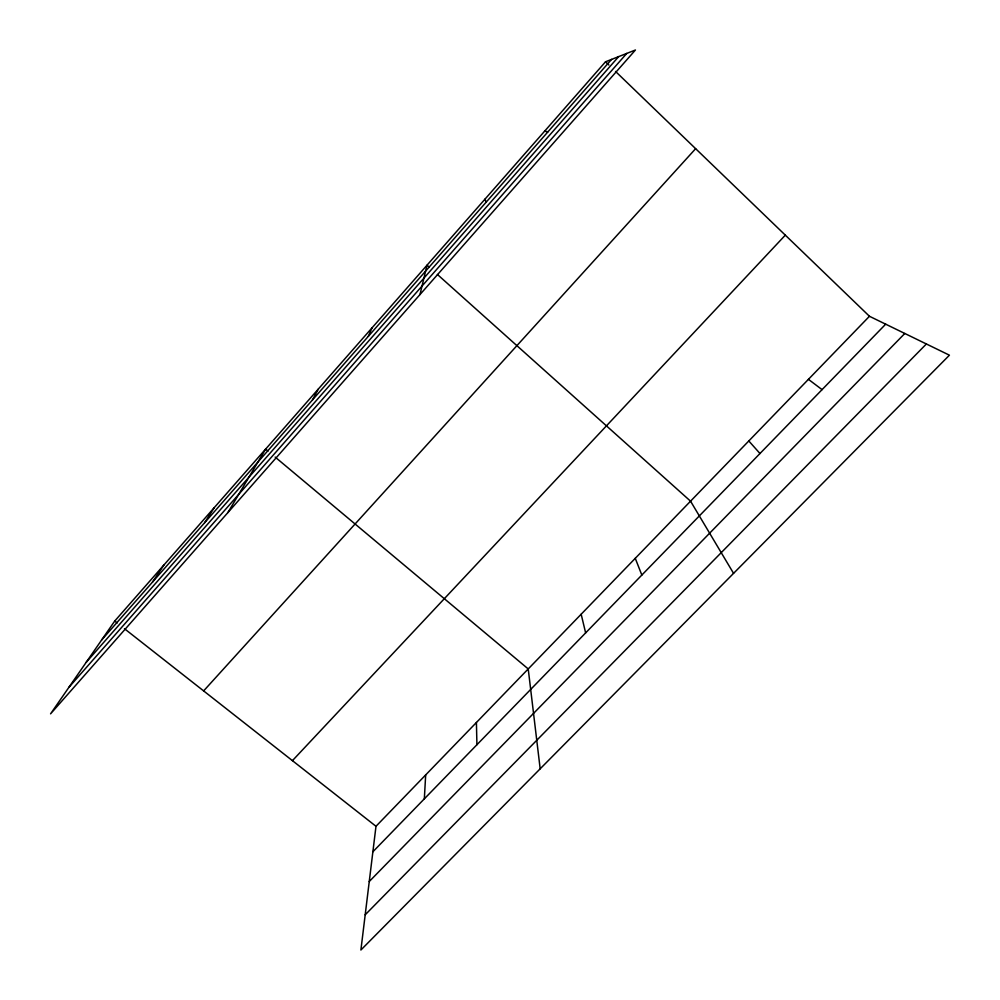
<?xml version="1.0" encoding="UTF-8"?>
<svg xmlns="http://www.w3.org/2000/svg" width="1000" height="1000" viewBox="0 0 1000 1000"><rect width="100%" height="100%" fill="white"/><g stroke="black" fill="none" stroke-linecap="round" stroke-linejoin="round"><path stroke-width="1.5" d="M424.338 798.838L425.675 774.938M869.45 316.275L375.988 826.287L360.9 950L949.425 355.188L869.45 316.275L615.538 71.438M419.975 294.562L427.038 265.175L429.338 267.238M368.375 336.287L372 327.887M312.5 399.9L318.212 389.188M227.875 512.6L265.625 449.1L268.012 451.1M204.613 522.75L214.213 507.688M152.513 582.062L163.912 565M114.725 621.05L50.575 713.838L635.438 50L605.525 61.788L114.725 621.05L117.163 622.962M101.587 640.05L611.55 59.413M86.213 662.3L618.675 56.6M68.938 687.288L626.75 53.425M203.637 690.9L695.638 148.675M292.425 760.65L785.312 235.15M372.875 851.787L885.688 324.175M369.25 881.525L904.8 333.475M365.2 914.8L926.375 343.975M544.575 131.237L547.987 131.788M808.425 379.338L822.075 389.637M124.462 628.713L375.988 826.287M275.163 457.088L528.225 668.938L540.175 768.812M437.4 274.462L690.55 501.175L733.562 573.35M605.525 61.788L608.862 65M748.812 440.962L759.975 453.525M635.262 558.312L641.838 575.062M485.087 199.013L486.025 202.338M581.163 614.225L585.638 632.888M476.413 722.5L476.925 744.737"/></g></svg>
